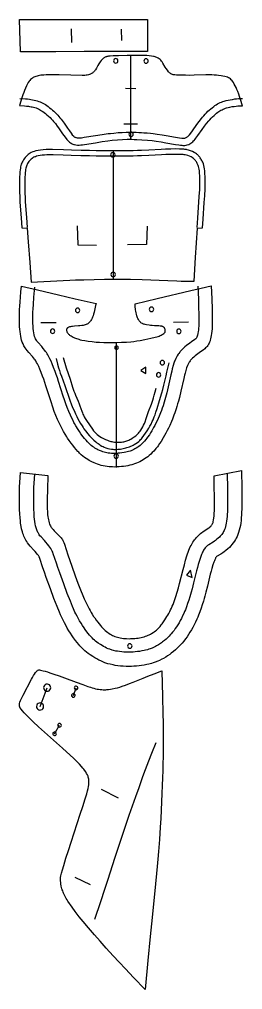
# Model space of a CAD drawing. Extents: x 1 to 321, y 1 to 951.
# Drawn here: x 1 to 126, y 407 to 951 of the extents above; entities that cross this region are included whole.
import ezdxf

# ---------------------------------------------------------------- set-up
doc = ezdxf.new("R2010")
doc.units = 0

msp = doc.modelspace()

# ---------------------------------------------------------------- linework, layer by layer
for points in [[(72.827736, 933.155762), (57.014919, 933.094666), (37.249142, 933.01825), (21.436483, 932.957092), (1.670625, 932.880615), (1, 951.063232), (16.961718, 951.075745), (36.913826, 951.091492), (52.875546, 951.104065), (72.827736, 951.11969), (72.827736, 933.155762)], [(30.066952, 945.874023), (30.195156, 938.178894)], [(58.11742, 945.697937), (58.246326, 939.280518)], [(1, 902.841125), (3.917812, 902.608093), (5.011094, 902.502686), (6.016797, 902.386169), (6.702188, 902.28949), (7.537265, 902.146057), (8.119531, 902.026062), (8.859062, 901.847107), (9.581484, 901.64386), (10.310781, 901.411316), (11.057656, 901.135071), (11.633594, 900.889221), (12.226641, 900.602478), (12.839766, 900.267822), (13.475625, 899.878906), (14.13203, 899.436707), (14.803672, 898.947021), (15.713437, 898.230713), (16.39953, 897.653442), (17.308985, 896.841553), (18.20414, 895.988831), (18.864843, 895.321289), (19.515469, 894.628113), (20.155624, 893.907959), (21.197187, 892.643738), (22.206562, 891.306946), (22.992811, 890.208557), (25.255312, 886.970154), (26.637968, 885.069519), (27.672577, 883.742188), (28.052422, 883.293579), (28.402657, 882.90918), (28.732889, 882.578735), (29.158438, 882.204224), (29.587891, 881.882935), (30.041094, 881.595032), (30.526171, 881.338745), (30.914219, 881.168701), (31.468203, 880.97406), (31.914141, 880.853271), (32.721172, 880.703735), (33.613125, 880.623108), (34.595467, 880.616943), (35.450233, 880.668945), (36.392654, 880.774353), (37.493591, 880.934998), (43.630234, 881.946289), (47.354061, 882.519531), (50.595154, 882.969055), (53.109375, 883.270264), (56.066952, 883.553406), (58.843906, 883.739197), (61.471794, 883.835693), (63.980858, 883.851135), (65.438828, 883.82605), (66.866173, 883.778625), (69.645386, 883.627075), (72.798355, 883.375977), (75.469452, 883.097961), (77.706017, 882.814758), (80.430389, 882.407715), (83.122498, 881.955505), (88.490158, 881), (90.478432, 880.673889), (91.417267, 880.543701), (92.033516, 880.47522), (92.584923, 880.432556), (93.085938, 880.416687), (93.70047, 880.438416), (94.430779, 880.536987), (95.173904, 880.718323), (95.933044, 880.985352), (96.537186, 881.262634), (97.126167, 881.598206), (97.691872, 881.995605), (98.25164, 882.478821), (98.686249, 882.917786), (98.99015, 883.255005), (99.477104, 883.837952), (100.01297, 884.526611), (101.027885, 885.913208), (103.511406, 889.435242), (104.804604, 891.218872), (106.007813, 892.784363), (107.171638, 894.186768), (107.754845, 894.844482), (108.54187, 895.685669), (109.335854, 896.483093), (110.131874, 897.232971), (110.727188, 897.761597), (111.514999, 898.418579), (112.296326, 899.01886), (112.880623, 899.431458), (113.465782, 899.811523), (114.053589, 900.158875), (114.646248, 900.473083), (115.246094, 900.754883), (115.857964, 901.007324), (116.487495, 901.234436), (117.139839, 901.440063), (118.05484, 901.687805), (119.032028, 901.913391), (120.316635, 902.166626), (121.346405, 902.339539), (122.569138, 902.509521), (123.447495, 902.602173), (124.226166, 902.657776), (125.095779, 902.688904), (126.161873, 902.693359), (125.039841, 906.253906), (124.491013, 907.88562), (124.061249, 909.09021), (123.457573, 910.662842), (122.983902, 911.803345), (122.499374, 912.891541), (122.011093, 913.910156), (121.52578, 914.841553), (121.050156, 915.668579), (120.590157, 916.375366), (120.139687, 916.965393), (119.837807, 917.301453), (119.372337, 917.731628), (118.879372, 918.087036), (118.344917, 918.383545), (117.75531, 918.637024), (116.876091, 918.926147), (116.157341, 919.111389), (115.136719, 919.322693), (114.064056, 919.500854), (112.677422, 919.68811), (111.512497, 919.809692), (110.25351, 919.900208), (108.858589, 919.953857), (107.285934, 919.965149), (105.52375, 919.935425), (99.078438, 919.754272), (96.579529, 919.731628), (94.231407, 919.745605), (91.401794, 919.804138), (89.077888, 919.899658), (88.236641, 919.965454), (87.710625, 920.027405), (87.254135, 920.102783), (86.849373, 920.194336), (86.482574, 920.308289), (86.25367, 920.400635), (85.925392, 920.570007), (85.711876, 920.706909), (85.498749, 920.865967), (85.172813, 921.15155), (84.830154, 921.5), (84.591324, 921.767822), (83.967262, 922.551514), (83.320465, 923.4823), (82.800308, 924.318665), (81.487808, 926.597656), (81.063904, 927.256409), (80.766876, 927.670593), (80.29406, 928.240051), (79.957886, 928.577637), (79.420776, 929.022217), (78.843979, 929.399292), (78.437111, 929.616882), (78.01226, 929.809998), (77.569374, 929.981079), (77.108276, 930.132141), (76.628906, 930.265625), (76.130157, 930.383423), (75.052971, 930.575745), (73.828667, 930.715576), (72.408516, 930.80896), (70.743439, 930.861755), (68.806953, 930.880432), (65.53672, 930.860352), (61.508358, 930.794373), (56.65789, 930.690613), (53.57539, 930.589966), (51.936794, 930.498108), (50.982811, 930.406555), (50.600391, 930.352478), (50.1175, 930.258911), (49.841717, 930.186829), (49.472733, 930.062256), (49.128281, 929.915344), (48.787266, 929.742737), (48.447186, 929.539429), (48.106953, 929.300781), (47.765545, 929.02179), (47.421875, 928.697693), (47.191093, 928.454224), (46.842266, 928.046387), (46.260548, 927.272095), (45.579529, 926.236145), (45.042812, 925.330933), (44.139843, 923.723328), (43.627892, 922.891602), (43.302265, 922.428589), (43.073906, 922.138123), (42.584999, 921.603882), (42.186016, 921.245239), (41.902733, 921.02655), (41.449375, 920.730042), (41.12656, 920.553711), (40.786247, 920.394958), (40.243359, 920.189453), (39.671406, 920.020996), (39.083435, 919.886719), (38.492344, 919.783875), (37.721405, 919.69043), (36.995625, 919.640991), (36.283203, 919.627625), (29.917734, 919.815308), (23.359297, 919.950989), (19.216015, 919.99292), (17.57914, 919.98468), (16.092499, 919.954041), (14.758124, 919.89624), (13.849375, 919.831787), (13.013124, 919.746704), (12.243515, 919.63855), (11.534922, 919.505188), (10.881719, 919.344971), (10.280156, 919.159668), (9.726406, 918.951721), (9.05625, 918.643433), (8.747969, 918.477722), (8.316093, 918.216797), (7.789375, 917.842529), (7.300313, 917.410217), (6.827265, 916.884033), (6.47, 916.406372), (5.972969, 915.63031), (5.577734, 914.931946), (5.025781, 913.851074), (4.453437, 912.609131), (3.869453, 911.217041), (3.429219, 910.081055), (2.989609, 908.874329), (2.404531, 907.176514), (1, 902.841125)], [(56.286873, 927.851074), (56.191719, 928.329346), (55.92078, 928.734924), (55.515232, 929.00592), (55.036873, 929.101074), (54.558514, 929.00592), (54.152969, 928.734924), (53.88203, 928.329346), (53.786873, 927.851074), (53.88203, 927.37262), (54.152969, 926.967163), (54.558514, 926.696228), (55.036873, 926.601074), (55.515232, 926.696228), (55.92078, 926.967163), (56.191719, 927.37262), (56.286873, 927.851074)], [(63.559685, 883.703796), (63.559685, 894.159485), (63.559685, 907.229065), (63.559685, 917.684814), (63.559685, 930.754333)], [(73.287186, 927.772583), (73.192032, 928.250916), (72.921089, 928.656433), (72.515549, 928.927429), (72.037186, 929.022583), (71.55883, 928.927429), (71.153282, 928.656433), (70.882339, 928.250916), (70.787186, 927.772583), (70.882339, 927.294189), (71.153282, 926.888672), (71.55883, 926.617737), (72.037186, 926.522583), (72.515549, 926.617737), (72.921089, 926.888672), (73.192032, 927.294189), (73.287186, 927.772583)], [(60.492809, 912.549805), (66.315781, 912.387146)], [(1.326094, 906.827637), (4.403515, 906.585815), (5.562734, 906.473633), (6.650312, 906.346008), (7.409765, 906.237488), (8.360547, 906.072388), (9.264218, 905.880066), (10.146484, 905.656494), (11.033125, 905.397217), (11.942187, 905.094421), (12.641093, 904.829529), (13.355469, 904.524353), (14.086171, 904.17218), (14.834063, 903.766052), (15.599609, 903.299744), (16.379608, 902.775391), (17.16836, 902.200134), (17.960155, 901.581604), (18.749453, 900.927185), (19.53039, 900.244141), (20.297655, 899.539673), (21.04875, 898.815735), (21.783203, 898.071594), (22.500467, 897.306091), (23.656328, 895.979919), (24.325312, 895.152405), (24.975624, 894.303955), (26.018593, 892.869873), (27.955467, 890.094971), (29.010859, 888.614014), (29.935078, 887.363403), (30.674999, 886.417297), (31.282734, 885.726624), (31.540468, 885.480225), (31.759218, 885.30249), (32.009216, 885.13092), (32.264374, 884.990112), (32.55328, 884.874023), (32.828045, 884.795288), (33.446716, 884.684875), (34.155937, 884.641052), (34.90086, 884.662537), (35.818279, 884.753784), (37.30336, 884.971069), (43.624763, 885.999573), (47.462029, 886.57959), (50.774063, 887.026245), (52.067966, 887.181091), (53.948357, 887.381287), (56.350311, 887.590698), (58.644375, 887.737427), (60.843983, 887.825195), (63.481091, 887.857971), (65.011871, 887.840454), (66.508904, 887.798584), (67.976326, 887.735229), (69.418045, 887.653015), (70.838127, 887.554993), (72.705154, 887.402893), (74.553123, 887.224915), (75.933823, 887.072876), (78.240463, 886.780762), (81.036797, 886.363403), (83.331871, 885.98114), (88.466095, 885.074829), (90.696793, 884.703125), (92.058434, 884.514954), (92.608276, 884.465454), (93.032417, 884.452454), (93.444611, 884.478821), (93.796249, 884.541931), (94.142967, 884.637146), (94.495392, 884.77417), (94.85836, 884.964966), (95.159996, 885.165039), (95.488281, 885.434143), (95.769684, 885.708496), (96.343277, 886.362061), (97.098434, 887.339111), (98.054451, 888.66217), (100.507729, 892.127625), (101.824684, 893.921997), (103.090469, 895.548645), (103.718277, 896.312012), (104.350388, 897.049072), (105.208588, 897.998596), (105.864998, 898.686523), (106.754684, 899.568726), (107.431404, 900.202148), (108.344063, 901.006226), (109.034843, 901.576904), (109.964294, 902.29126), (110.668671, 902.789185), (111.380157, 903.252502), (112.099525, 903.678894), (112.827499, 904.066223), (113.565392, 904.413635), (114.316406, 904.724304), (115.084213, 905.002502), (115.87265, 905.252808), (116.962181, 905.550659), (118.102577, 905.816711), (119.277344, 906.053894), (120.445465, 906.257935), (121.832657, 906.459534), (122.83297, 906.572632), (123.917343, 906.654419), (124.863907, 906.687622), (126.066948, 906.690979)], [(59.613594, 892.612183), (67.19297, 892.583435)], [(64.869766, 886.659363), (64.774605, 887.137695), (64.50367, 887.543274), (64.098122, 887.814209), (63.619762, 887.909363), (63.141403, 887.814209), (62.735859, 887.543274), (62.46492, 887.137695), (62.369762, 886.659363), (62.46492, 886.180969), (62.735859, 885.775452), (63.141403, 885.504517), (63.619762, 885.409363), (64.098122, 885.504517), (64.50367, 885.775452), (64.774605, 886.180969), (64.869766, 886.659363)], [(98.947342, 804.280273), (99.821014, 817.594666), (100.909843, 833.97168), (103.730621, 834.189209), (104.036949, 839.018127), (104.672188, 848.345459), (104.914452, 852.15625), (105.112495, 855.985596), (105.172729, 857.70282), (105.203514, 859.304016), (105.198906, 861.154846), (105.154213, 862.834106), (105.061798, 864.610596), (104.941322, 866.118652), (104.812103, 867.210938), (104.639297, 868.217102), (104.406479, 869.196716), (104.167183, 869.989563), (103.794296, 870.986755), (103.527969, 871.58313), (103.331558, 871.977966), (103.007416, 872.563904), (102.770859, 872.949036), (102.384064, 873.515442), (102.104218, 873.883545), (101.650078, 874.418274), (101.32383, 874.761047), (100.978127, 875.091492), (100.612495, 875.408081), (100.226479, 875.709656), (99.820229, 875.995056), (99.396561, 876.263916), (98.959061, 876.516052), (98.056328, 876.970032), (97.598122, 877.17157), (96.912186, 877.441467), (96.460777, 877.599731), (95.799606, 877.804504), (95.145157, 877.972351), (94.700157, 878.06543), (93.755234, 878.21167), (93.240311, 878.267151), (92.393593, 878.331299), (90.730309, 878.396301), (88.788589, 878.416687), (85.840782, 878.379517), (82.925156, 878.277344), (80.499527, 878.150269), (73.492577, 877.7323), (69.40023, 877.549683), (67.181091, 877.483643), (64.829842, 877.437317), (58.934528, 877.387329), (53.639061, 877.380432), (48.602264, 877.398193), (44.112576, 877.440369), (40.362888, 877.498169), (35.59914, 877.600769), (30.194609, 877.749146), (25.678593, 877.899719), (19.586639, 878.135193), (18.440468, 878.152344), (17.31625, 878.140137), (15.912969, 878.083557), (14.242969, 877.956726), (12.872499, 877.802979), (11.539063, 877.601379), (10.270859, 877.340698), (9.322734, 877.081543), (8.449219, 876.77124), (7.652344, 876.407898), (7.09875, 876.10199), (6.410547, 875.651855), (5.925937, 875.283875), (5.313281, 874.754822), (4.735781, 874.185425), (4.195703, 873.580322), (3.695781, 872.943726), (3.238672, 872.280579), (2.826562, 871.590576), (2.547422, 871.044189), (2.293828, 870.461609), (2.065859, 869.832886), (1.863516, 869.147705), (1.686797, 868.396057), (1.534922, 867.569031), (1.406016, 866.659912), (1.297891, 865.661682), (1.182656, 864.180908), (1.115156, 862.949097), (1.047344, 861.135437), (1.007656, 859.139221), (1, 857.537659), (1.014063, 855.858704), (1.0525, 854.113159), (1.145469, 851.701843), (1.318906, 848.623657), (1.950859, 839.738892), (2.309531, 834.19989), (5.316719, 834.018555), (5.957656, 826.307312), (6.777344, 814.673889), (7.637266, 803.66626), (25.455235, 804.615112), (29.21578, 804.793579), (32.514061, 804.928589), (37.092186, 805.083191), (42.976952, 805.23938), (48.769764, 805.352661), (53.158123, 805.405762), (58.08289, 805.40509), (60.633591, 805.372192), (63.375778, 805.313904), (69.791252, 805.112976), (84.283043, 804.55957), (89.243752, 804.394836), (91.635704, 804.334961), (94.286324, 804.291321), (98.947342, 804.280273)], [(53.587811, 877.409851), (53.587811, 861.406067), (53.587811, 853.404175), (53.587811, 841.401367), (53.587811, 825.397644), (53.587811, 817.395813), (53.587811, 805.393005)], [(100.738045, 834.401062), (101.072182, 839.651123), (101.887108, 851.806396), (102.093277, 855.648254), (102.18914, 858.556519), (102.203354, 860.054504), (102.181641, 861.767334), (102.125854, 863.29248), (102.029137, 864.858643), (101.910934, 866.137939), (101.786324, 867.041992), (101.625465, 867.860901), (101.416641, 868.650269), (101.265312, 869.119873), (101.093437, 869.584595), (100.759293, 870.343201), (100.52906, 870.785889), (100.275467, 871.217163), (99.996407, 871.635193), (99.794922, 871.905579), (99.467262, 872.297546), (99.230698, 872.54895), (98.710236, 873.025635), (98.121719, 873.46405), (97.80336, 873.667786), (97.302734, 873.953003), (96.428749, 874.371399), (95.540932, 874.713867), (94.666954, 874.976685), (93.931557, 875.133545), (93.319923, 875.223938), (92.86953, 875.272644), (91.832733, 875.345276), (90.573906, 875.389587), (88.732887, 875.409363), (85.888123, 875.375427), (83.036949, 875.2771), (80.640465, 875.152344), (73.62281, 874.734985), (69.496635, 874.550903), (67.258751, 874.484375), (64.888985, 874.437622), (58.954685, 874.387146), (53.633827, 874.38031), (48.577969, 874.398132), (44.072498, 874.440613), (40.309219, 874.498596), (35.527813, 874.601563), (30.106874, 874.750122), (25.5875, 874.900208), (19.861874, 875.123169), (18.733515, 875.146057), (17.658983, 875.14093), (16.333359, 875.094849), (15.038906, 875.007019), (13.788359, 874.880432), (12.596719, 874.716614), (11.486172, 874.512329), (10.672421, 874.316956), (9.938359, 874.090515), (9.604531, 873.965149), (9.142656, 873.761414), (8.588515, 873.460938), (8.09039, 873.127625), (7.632031, 872.761414), (7.198828, 872.362793), (6.7875, 871.934998), (6.308594, 871.366089), (5.87414, 870.767578), (5.562109, 870.271057), (5.282031, 869.740295), (5.092266, 869.30188), (4.919375, 868.815186), (4.762813, 868.267822), (4.622188, 867.647034), (4.496875, 866.942627), (4.386484, 866.147156), (4.290469, 865.253601), (4.18375, 863.896851), (4.119062, 862.746338), (4.029219, 860.087036), (4.008281, 858.594849), (4.006875, 857.010376), (4.027656, 855.345581), (4.073359, 853.612488), (4.175937, 851.218872), (4.316875, 848.78363), (4.943438, 839.952271), (5.302031, 834.413025)], [(53.394218, 876.395935), (52.915936, 876.300781), (52.510391, 876.029846), (52.239372, 875.624329), (52.144218, 875.145935), (52.239372, 874.667664), (52.510391, 874.262085), (52.915936, 873.991089), (53.394218, 873.895935), (53.872578, 873.991089), (54.278122, 874.262085), (54.549141, 874.667664), (54.644218, 875.145935), (54.549141, 875.624329), (54.278122, 876.029846), (53.872578, 876.300781), (53.394218, 876.395935)], [(33.349609, 835.229065), (33.744999, 824.580994), (44.220154, 824.451843)], [(72.590546, 835.181213), (72.203751, 824.776367), (61.681171, 824.639771)], [(53.572498, 809.244385), (53.094139, 809.149231), (52.688591, 808.878174), (52.417656, 808.472656), (52.322498, 807.994385), (52.417656, 807.51593), (52.688591, 807.110474), (53.094139, 806.839539), (53.572498, 806.744385), (54.050858, 806.839539), (54.456406, 807.110474), (54.727341, 807.51593), (54.822498, 807.994385), (54.727341, 808.472656), (54.456406, 808.878174), (54.050858, 809.149231), (53.572498, 809.244385)], [(108.574844, 801.666626), (108.888588, 794.324219), (109.087967, 788.501526), (109.168358, 784.267822), (109.173203, 782.341003), (109.150078, 780.563965), (109.098045, 778.940674), (109.018204, 777.462585), (108.911636, 776.119934), (108.779762, 774.903503), (108.623672, 773.803894), (108.444527, 772.811646), (108.243591, 771.917419), (108.02211, 771.111694), (107.90406, 770.739136), (107.653511, 770.048706), (107.3825, 769.424194), (107.089294, 768.85675), (106.933907, 768.591858), (106.60437, 768.094055), (106.248436, 767.631775), (105.864449, 767.196472), (105.450775, 766.779541), (105.005623, 766.372253), (104.018669, 765.557495), (102.650703, 764.529419), (99.558983, 762.295593), (98.788589, 761.695557), (98.063515, 761.066772), (97.383202, 760.379578), (96.954292, 759.874207), (96.747185, 759.604065), (96.347496, 759.023254), (96.154922, 758.710449), (95.784142, 758.034363), (95.605858, 757.669128), (95.262421, 756.884644), (94.775856, 755.57959), (94.316795, 754.13147), (93.877342, 752.552734), (93.59156, 751.433716), (93.167809, 749.664734), (91.548515, 742.457886), (90.707108, 738.953003), (90.149376, 736.825684), (89.751015, 735.406128), (89.329376, 733.986389), (88.883125, 732.565918), (88.164375, 730.432434), (87.65023, 729.007385), (86.822891, 726.86438), (86.231796, 725.431091), (85.282501, 723.273132), (84.608124, 721.833191), (83.90406, 720.401855), (83.173592, 718.988159), (82.420074, 717.601379), (81.646797, 716.250305), (80.457184, 714.310608), (79.649216, 713.088562), (78.833199, 711.934021), (78.423042, 711.384583), (77.599136, 710.341248), (77.185234, 709.846313), (76.353127, 708.907715), (75.515152, 708.034119), (74.67086, 707.221863), (73.819839, 706.466919), (72.961639, 705.765625), (72.096016, 705.114136), (71.22242, 704.508606), (70.339844, 703.945618), (69.444138, 703.423706), (68.530624, 702.941772), (67.594604, 702.498657), (66.631172, 702.093262), (65.63562, 701.724609), (64.603279, 701.391418), (64.071793, 701.237732), (62.975155, 700.95575), (61.830154, 700.706604), (60.63953, 700.490601), (59.413437, 700.309265), (58.162342, 700.164368), (56.896641, 700.057434), (55.626797, 699.990051), (54.363201, 699.96405), (53.116325, 699.981018), (51.896641, 700.042542), (51.300232, 700.090637), (50.138592, 700.221558), (49.016716, 700.397339), (47.931328, 700.615601), (46.879532, 700.874207), (45.858124, 701.170776), (44.863983, 701.503113), (43.893982, 701.868958), (42.945076, 702.266052), (41.554375, 702.915466), (40.192577, 703.635742), (39.294296, 704.167847), (38.399139, 704.750854), (37.503201, 705.392944), (36.602577, 706.102112), (35.693279, 706.886475), (34.771484, 707.754211), (34.304607, 708.221802), (33.833126, 708.713196), (32.876404, 709.768738), (31.906717, 710.913757), (30.931641, 712.138245), (29.958593, 713.432434), (28.994999, 714.786133), (28.048437, 716.189575), (27.583828, 716.906799), (26.676718, 718.366089), (25.805233, 719.850037), (25.385233, 720.598267), (24.579453, 722.102112), (24.193359, 722.856934), (23.452734, 724.371399), (22.415859, 726.650208), (21.459686, 728.931152), (20.574764, 731.206726), (19.751953, 733.469299), (18.735546, 736.451965), (17.793983, 739.370667), (15.85625, 745.546204), (15.239141, 747.438354), (14.628281, 749.22821), (14.027344, 750.908997), (13.24875, 752.969177), (12.505234, 754.80896), (11.806484, 756.413025), (11.148984, 757.787964), (10.664844, 758.697937), (10.172891, 759.529175), (9.833672, 760.050842), (9.480703, 760.554138), (8.916172, 761.289673), (8.302265, 762.018799), (6.301015, 764.232849), (5.420312, 765.253357), (4.797891, 766.043274), (4.22039, 766.864502), (3.861094, 767.438354), (3.522422, 768.039673), (3.053516, 769.005371), (2.631719, 770.064148), (2.2575, 771.234497), (2.034688, 772.085938), (1.740703, 773.472107), (1.571641, 774.463745), (1.358672, 776.043518), (1.243984, 777.152954), (1.113047, 778.892273), (1.031797, 780.710815), (1, 782.595703), (1.012969, 784.523315), (1.062734, 786.463989), (1.141328, 788.387695), (1.241016, 790.264587), (1.392656, 792.642273), (1.592031, 795.352173), (1.8375, 798.302734), (2.124922, 801.48645), (11.199609, 799.364502), (22.942108, 796.618713), (32.33617, 794.422119), (44.078751, 791.676331), (43.716248, 790.53241), (43.473125, 789.657959), (43.268826, 788.80481), (42.831718, 786.812378), (42.578983, 785.784729), (42.290859, 784.808655), (42.032578, 784.081909), (41.822578, 783.572083), (41.598515, 783.095032), (41.360466, 782.653259), (41.108593, 782.24884), (40.847107, 781.882141), (40.495079, 781.450684), (40.153984, 781.08313), (39.839764, 780.777588), (39.565392, 780.531311), (39.317032, 780.333862), (39.067108, 780.170898), (38.788048, 780.027893), (38.35664, 779.855713), (37.933357, 779.716125), (37.327499, 779.548157), (36.799297, 779.426575), (35.967735, 779.279297), (34.963047, 779.162476), (34.074375, 779.095581), (31.907656, 778.97113), (30.779999, 778.86084), (30.132421, 778.765869), (29.662109, 778.67688), (29.077578, 778.532959), (28.686171, 778.404907), (28.347891, 778.258484), (28.156717, 778.150452), (27.992655, 778.034424), (27.793436, 777.846802), (27.689375, 777.713318), (27.606249, 777.573975), (27.495937, 777.279602), (27.465233, 777.125793), (27.445234, 776.888184), (27.463358, 776.561157), (27.554688, 776.140625), (27.679688, 775.798828), (27.848358, 775.455688), (28.061953, 775.113647), (28.256483, 774.857544), (28.568905, 774.516602), (28.847891, 774.260986), (29.169374, 774.005371), (29.535545, 773.749756), (29.941717, 773.495667), (30.534922, 773.16217), (31.173515, 772.838684), (31.842733, 772.529053), (32.537422, 772.236145), (33.094608, 772.025696), (33.702732, 771.82074), (34.380001, 771.619507), (35.144295, 771.419983), (36.013672, 771.220276), (37.702732, 770.889771), (39.638279, 770.578186), (41.754375, 770.305054), (43.990391, 770.089111), (45.873516, 769.962708), (48.40789, 769.861328), (50.627499, 769.824219), (53.057419, 769.825378), (55.66367, 769.867065), (58.342186, 769.954834), (60.986015, 770.094116), (63.488201, 770.290771), (65.216484, 770.477417), (66.813828, 770.691223), (68.755547, 771.004578), (71.308357, 771.496155), (74.75914, 772.238953), (77.093674, 772.791077), (78.098671, 773.056641), (78.78289, 773.260925), (79.391716, 773.471985), (79.953827, 773.702881), (80.496719, 773.965942), (81.023361, 774.260193), (81.512032, 774.571716), (81.939995, 774.885681), (82.284294, 775.187744), (82.528908, 775.467407), (82.652809, 775.666626), (82.733749, 775.862244), (82.778908, 776.059204), (82.795547, 776.26239), (82.785545, 776.551025), (82.747032, 776.857422), (82.682495, 777.167969), (82.594292, 777.468201), (82.484528, 777.743713), (82.388985, 777.926941), (82.281013, 778.090637), (82.159142, 778.237244), (82.021561, 778.369263), (81.866951, 778.489197), (81.631248, 778.63446), (81.427109, 778.734375), (81.100311, 778.853882), (80.80101, 778.931885), (80.443901, 778.998657), (80.018669, 779.05304), (79.137733, 779.116211), (76.808983, 779.222717), (75.428513, 779.321594), (74.557266, 779.409363), (73.681404, 779.519104), (72.279922, 779.750366), (71.515076, 779.917786), (71.052345, 780.041138), (70.635933, 780.173889), (70.267029, 780.315369), (69.94117, 780.464905), (69.522339, 780.701965), (69.173126, 780.951599), (68.877029, 781.210815), (68.536949, 781.566162), (68.229294, 781.931946), (67.942421, 782.332581), (67.73703, 782.674377), (67.471405, 783.209778), (67.274841, 783.687805), (67.078903, 784.240845), (66.887032, 784.857117), (66.645622, 785.748291), (66.481407, 786.447083), (66.293983, 787.387573), (66.182579, 788.078979), (66.095543, 788.752258), (66.009605, 789.627808), (65.889214, 791.543884), (78.246017, 794.48645), (97.230232, 799.086304), (102.924057, 800.407776), (108.574844, 801.666626)], [(101.076248, 801.483276), (101.368591, 794.203979), (101.523514, 789.629578), (101.618439, 785.473206), (101.635933, 783.603943), (101.629372, 781.901794), (101.597031, 780.382141), (101.541328, 779.038269), (101.465858, 777.857727), (101.374451, 776.828125), (101.270546, 775.937073), (101.099609, 774.833679), (100.921249, 773.972534), (100.747574, 773.312317), (100.578354, 772.81134), (100.393433, 772.427856), (100.171326, 772.12085), (99.890541, 771.848572), (99.387344, 771.468201), (97.578903, 770.201477), (96.521561, 769.439575), (94.737892, 768.0896), (93.787575, 767.324341), (93.144844, 766.772888), (92.501793, 766.181335), (91.864845, 765.543823), (91.240074, 764.854126), (90.934219, 764.487976), (90.339294, 763.709045), (90.051872, 763.294922), (89.500854, 762.413208), (89.238907, 761.944275), (88.74398, 760.948669), (88.285469, 759.88208), (88.068672, 759.324768), (87.657501, 758.166687), (87.273277, 756.957703), (86.739059, 755.066162), (86.405548, 753.764771), (85.92984, 751.772156), (84.418282, 745.007813), (83.624451, 741.618347), (82.931328, 738.927246), (82.558044, 737.592896), (82.164764, 736.26593), (81.534767, 734.288208), (81.086563, 732.977112), (80.614449, 731.671143), (80.117264, 730.369568), (79.322342, 728.424194), (78.757889, 727.130859), (78.165543, 725.841064), (77.548439, 724.561951), (76.910782, 723.302063), (76.256638, 722.070007), (75.253746, 720.292786), (74.576714, 719.167847), (73.897736, 718.100708), (72.884605, 716.627319), (72.550308, 716.174133), (71.887421, 715.324646), (71.231483, 714.546631), (70.581169, 713.8349), (69.935547, 713.184143), (69.293594, 712.589172), (68.654137, 712.044739), (68.016251, 711.545593), (67.378746, 711.086548), (66.420311, 710.462219), (65.774376, 710.085205), (65.116798, 709.738098), (64.442421, 709.419739), (63.745937, 709.129028), (63.022106, 708.864807), (62.265781, 708.625977), (61.471638, 708.411316), (60.634609, 708.219666), (59.751797, 708.050354), (58.358749, 707.840698), (57.39867, 707.732483), (56.424919, 707.651306), (55.447498, 707.598511), (54.47617, 707.575684), (53.520935, 707.584106), (52.59164, 707.625366), (51.697891, 707.700867), (50.842968, 707.810242), (50.023514, 707.951782), (49.236248, 708.123596), (48.477577, 708.32373), (47.744061, 708.550476), (47.032265, 708.801758), (45.997578, 709.220825), (44.992264, 709.684998), (44.331951, 710.021606), (43.34539, 710.587219), (42.683594, 711.017151), (42.013359, 711.499268), (41.329998, 712.042236), (40.629219, 712.654602), (39.906326, 713.344727), (39.156876, 714.121399), (38.378357, 714.990234), (37.576328, 715.945557), (36.758358, 716.978821), (35.517891, 718.65625), (34.693123, 719.847168), (33.87875, 721.086304), (32.693516, 723.016541), (31.938437, 724.338806), (31.574141, 725.007385), (30.87203, 726.357666), (30.203671, 727.723572), (29.566717, 729.103516), (28.665546, 731.195862), (27.822811, 733.309753), (27.031172, 735.439453), (26.283203, 737.578979), (25.57164, 739.719604), (22.945704, 748.028503), (22.308594, 749.975281), (21.668749, 751.845215), (21.028437, 753.630371), (20.178905, 755.865356), (19.340078, 757.917725), (18.722031, 759.326233), (18.115078, 760.617493), (17.514374, 761.800354), (16.913515, 762.887146), (16.509766, 763.564453), (16.10125, 764.208191), (15.686093, 764.82196), (15.262422, 765.409424), (14.385937, 766.518372), (13.494922, 767.545532), (11.472187, 769.771606), (10.991796, 770.349609), (10.71164, 770.721924), (10.343906, 771.284302), (10.029765, 771.879028), (9.75875, 772.537903), (9.520312, 773.292297), (9.303985, 774.173645), (9.105156, 775.198669), (8.927813, 776.361145), (8.776953, 777.653503), (8.657422, 779.067627), (8.574062, 780.595764), (8.541094, 781.673889), (8.527109, 783.370117), (8.550859, 785.133667), (8.605547, 786.930969), (8.684609, 788.728638), (8.816172, 791.068176), (9.117499, 795.319763), (9.603125, 800.909607)], [(75.093201, 789.720032), (74.614845, 789.624878), (74.209297, 789.353943), (73.938354, 788.948425), (73.843201, 788.470032), (73.938354, 787.991699), (74.209297, 787.586182), (74.614845, 787.315247), (75.093201, 787.220032), (75.571564, 787.315247), (75.977104, 787.586182), (76.248047, 787.991699), (76.343201, 788.470032), (76.248047, 788.948425), (75.977104, 789.353943), (75.571564, 789.624878), (75.093201, 789.720032)], [(33.621014, 789.129456), (33.142654, 789.034302), (32.73711, 788.763367), (32.466171, 788.357788), (32.371014, 787.879456), (32.466171, 787.401062), (32.73711, 786.995544), (33.142654, 786.724609), (33.621014, 786.629456), (34.099373, 786.724609), (34.504921, 786.995544), (34.77586, 787.401062), (34.871014, 787.879456), (34.77586, 788.357788), (34.504921, 788.763367), (34.099373, 789.034302), (33.621014, 789.129456)], [(12.957421, 781.099976), (21.578594, 780.978943)], [(87.416954, 781.311462), (95.85273, 781.492859)], [(19.610077, 777.415283), (19.131718, 777.320129), (18.726171, 777.049194), (18.455235, 776.643677), (18.360077, 776.165283), (18.455235, 775.686951), (18.726171, 775.281494), (19.131718, 775.010437), (19.610077, 774.915283), (20.088436, 775.010437), (20.493984, 775.281494), (20.764921, 775.686951), (20.860077, 776.165283), (20.764921, 776.643677), (20.493984, 777.049194), (20.088436, 777.320129), (19.610077, 777.415283)], [(90.447891, 777.36615), (89.969528, 777.270996), (89.56398, 777.000061), (89.293045, 776.594604), (89.197891, 776.11615), (89.293045, 775.637878), (89.56398, 775.2323), (89.969528, 774.961304), (90.447891, 774.86615), (90.926247, 774.961304), (91.331795, 775.2323), (91.60273, 775.637878), (91.697891, 776.11615), (91.60273, 776.594604), (91.331795, 777.000061), (90.926247, 777.270996), (90.447891, 777.36615)], [(55.450466, 767.927307), (55.06781, 767.851257), (54.743359, 767.63446), (54.526638, 767.309998), (54.450466, 766.927307), (54.526638, 766.544678), (54.743359, 766.220215), (55.06781, 766.003418), (55.450466, 765.927307), (55.833202, 766.003418), (56.157578, 766.220215), (56.374374, 766.544678), (56.450466, 766.927307), (56.374374, 767.309998), (56.157578, 767.63446), (55.833202, 767.851257), (55.450466, 767.927307)], [(55.284218, 769.73584), (55.284218, 754.156128), (55.284218, 734.681519), (55.284218, 719.101868), (55.284218, 699.627258)], [(21.598125, 760.785461), (22.417421, 757.723633), (23.001719, 755.626953), (23.468124, 754.049377), (23.933437, 752.591553), (24.518436, 750.912476), (26.408749, 745.785706), (29.308516, 737.520203), (30.277578, 734.913818), (31.013437, 733.071777), (31.639921, 731.599426), (32.464531, 729.77594), (33.151249, 728.345032), (33.856327, 726.951843), (34.577419, 725.604675), (35.323048, 724.298645), (36.104374, 723.025391), (36.720467, 722.087097), (37.148201, 721.467407), (38.049454, 720.238953), (38.764454, 719.329407), (39.258282, 718.730835), (40.283749, 717.556763), (41.08289, 716.700989), (41.628513, 716.144287), (42.747578, 715.069519), (43.90242, 714.058655), (44.493202, 713.582336), (45.092655, 713.128174), (45.700859, 712.698181), (46.31781, 712.294434), (47.259296, 711.742554), (47.897655, 711.413086), (48.544529, 711.115051), (49.530544, 710.72699), (50.535233, 710.409851), (51.558437, 710.163635), (52.599922, 709.988586), (53.304295, 709.911377), (54.016403, 709.865784), (54.73539, 709.850525), (55.460155, 709.864624), (56.18961, 709.906799), (56.922577, 709.97583), (57.657967, 710.070679), (58.394764, 710.18988), (59.131794, 710.332458), (59.868046, 710.497192), (60.601952, 710.682922), (61.330936, 710.889771), (62.051796, 711.117737), (62.761639, 711.367004), (63.457344, 711.637695), (64.13578, 711.929932), (64.793983, 712.243835), (65.428986, 712.579529), (66.331093, 713.124207), (67.172112, 713.719727), (67.962502, 714.36969), (68.46711, 714.834778), (68.957886, 715.326599), (69.438278, 715.846252), (69.911797, 716.394592), (70.851952, 717.581726), (71.790855, 718.884216), (72.712654, 720.275085), (73.597809, 721.724365), (74.226013, 722.831848), (74.814606, 723.943115), (75.533127, 725.421997), (76.027573, 726.534729), (76.63633, 728.032715), (77.060699, 729.173523), (77.592339, 730.726929), (78.214294, 732.711548), (79.578125, 737.294434), (80.96125, 741.622864), (81.474686, 743.405701), (82.078438, 745.818787), (83.267891, 751.051208), (83.765465, 753.164307), (85.068199, 758.401001)], [(25.453983, 761.405823), (27.302109, 755.565735), (29.414141, 749.247864), (30.84664, 744.695984), (31.582188, 742.507019), (31.994686, 741.390991), (32.43961, 740.262268), (33.859138, 736.841919), (34.471249, 735.328369), (34.899998, 734.205139), (35.960232, 731.309692), (36.36211, 730.280579), (36.641251, 729.617188), (36.93375, 728.974121), (37.404453, 728.051453), (37.911404, 727.173828), (38.628513, 726.054443), (40.309452, 723.617249), (41.978905, 721.150146), (42.566719, 720.355042), (42.977345, 719.843262), (43.407032, 719.350281), (43.859219, 718.879822), (44.583515, 718.221619), (45.355312, 717.618652), (46.163593, 717.067261), (46.997265, 716.563721), (48.129532, 715.960632), (49.262032, 715.427856), (50.384842, 714.963501), (51.223747, 714.662903), (52.342731, 714.329407), (52.90414, 714.192932), (53.467812, 714.077393), (54.318905, 713.944641), (54.889919, 713.883362), (55.463123, 713.84375), (56.038044, 713.825684), (56.613907, 713.829102), (57.190311, 713.854065), (57.76656, 713.900208), (58.342186, 713.96759), (58.916485, 714.056091), (59.489059, 714.165771), (60.059841, 714.297546), (60.629063, 714.452454), (61.19664, 714.631714), (61.76289, 714.83606), (62.327732, 715.066833), (62.891327, 715.325073), (63.453747, 715.611694), (64.295464, 716.097351), (64.853828, 716.458801), (65.406639, 716.849487), (66.218826, 717.488647), (67.001328, 718.188904), (67.743828, 718.947327), (68.211479, 719.483826), (68.653748, 720.044067), (69.068359, 720.626709), (69.640778, 721.536011), (70.159294, 722.477417), (70.629997, 723.439209), (71.058983, 724.409729), (71.452423, 725.377502), (72.158669, 727.27356), (73.479607, 731.087708), (74.992729, 735.264343), (75.740074, 737.430542), (76.191719, 738.867615), (76.604141, 740.29364), (77.080307, 742.065063), (77.621094, 744.182007)], [(81.134995, 759.791321), (80.656639, 759.696167), (80.251167, 759.425232), (79.980156, 759.019653), (79.884995, 758.541321), (79.980156, 758.062927), (80.251167, 757.65741), (80.656639, 757.386475), (81.134995, 757.291321), (81.613358, 757.386475), (82.018906, 757.65741), (82.289917, 758.062927), (82.384995, 758.541321), (82.289917, 759.019653), (82.018906, 759.425232), (81.613358, 759.696167), (81.134995, 759.791321)], [(69.078438, 754.179443), (71.949142, 752.517944), (71.926407, 754.225525), (71.903595, 755.933167), (69.078438, 754.179443)], [(79.053047, 752.914673), (78.574684, 752.819519), (78.169136, 752.548584), (77.898201, 752.143005), (77.803047, 751.664673), (77.898201, 751.18634), (78.169136, 750.780762), (78.574684, 750.509827), (79.053047, 750.414673), (79.531403, 750.509827), (79.936951, 750.780762), (80.207886, 751.18634), (80.303047, 751.664673), (80.207886, 752.143005), (79.936951, 752.548584), (79.531403, 752.819519), (79.053047, 752.914673)], [(55.287811, 707.352905), (54.809452, 707.25769), (54.403904, 706.986755), (54.132969, 706.581238), (54.037811, 706.102905), (54.132969, 705.624512), (54.403904, 705.218994), (54.809452, 704.948059), (55.287811, 704.852905), (55.766171, 704.948059), (56.171719, 705.218994), (56.442654, 705.624512), (56.537811, 706.102905), (56.442654, 706.581238), (56.171719, 706.986755), (55.766171, 707.25769), (55.287811, 707.352905)], [(16.997656, 695.214661), (16.762342, 687.302856), (16.629921, 681.989502), (16.594843, 679.177612), (16.620937, 676.545044), (16.677422, 675.078491), (16.735937, 674.156555), (16.81164, 673.281555), (16.956093, 672.056396), (17.071875, 671.29718), (17.272264, 670.243286), (17.422733, 669.59668), (17.671562, 668.709534), (17.945704, 667.920044), (18.142735, 667.444031), (18.353359, 667.001404), (18.699062, 666.385193), (18.952656, 665.997009), (19.226954, 665.619202), (19.846094, 664.868896), (20.571718, 664.083862), (21.382656, 663.257385), (23.404375, 661.252808), (24.334843, 660.268982), (24.803905, 659.695068), (25.098124, 659.271301), (25.357656, 658.829041), (25.59586, 658.346008), (25.903593, 657.600281), (26.231092, 656.683472), (28.220547, 650.684692), (30.412733, 644.331726), (32.344845, 638.865295), (33.805859, 634.856262), (35.290546, 630.969055), (36.557186, 627.846069), (37.333904, 626.034546), (37.859764, 624.857117), (38.933044, 622.584534), (39.481483, 621.493591), (40.038513, 620.435852), (40.604687, 619.413269), (41.179688, 618.427856), (41.760624, 617.480591), (42.634922, 616.133362), (43.214531, 615.2854), (44.069607, 614.091064), (44.896641, 612.992432), (45.683044, 611.992188), (46.421326, 611.090637), (47.122265, 610.276611), (47.801872, 609.536133), (48.47578, 608.855347), (49.159843, 608.220459), (49.869766, 607.61731), (50.619999, 607.035767), (51.146641, 606.661682), (51.98156, 606.126526), (52.571171, 605.790222), (53.189529, 605.4729), (53.838669, 605.176575), (54.520622, 604.903564), (55.237576, 604.656128), (55.990391, 604.435974), (56.776718, 604.243408), (57.592968, 604.078125), (58.435623, 603.940063), (59.30125, 603.829041), (60.186249, 603.745056), (61.087185, 603.687744), (62.460701, 603.651489), (63.386013, 603.660278), (64.314529, 603.69519), (65.703201, 603.795593), (66.619766, 603.893921), (67.52375, 604.016785), (68.410545, 604.163879), (69.275703, 604.334839), (70.114685, 604.529114), (70.923042, 604.746399), (71.697266, 604.986206), (72.437889, 605.247925), (73.146721, 605.531006), (73.825386, 605.834778), (74.475464, 606.158447), (75.098595, 606.501526), (75.986641, 607.051025), (76.549767, 607.439575), (77.355858, 608.055237), (77.871796, 608.490479), (78.375, 608.949463), (78.869217, 609.435974), (79.358124, 609.95343), (79.845703, 610.505554), (80.582184, 611.406128), (81.082344, 612.06012), (81.854218, 613.12915), (82.647736, 614.300598), (83.182419, 615.133362), (83.717186, 616.003906), (84.247971, 616.909058), (84.771248, 617.845581), (85.282967, 618.810547), (85.779297, 619.800781), (86.256561, 620.813049), (86.713516, 621.846008), (87.151558, 622.900146), (87.571877, 623.97583), (87.97625, 625.073425), (88.7425, 627.336243), (89.461716, 629.691833), (90.145622, 632.141968), (90.80703, 634.671936), (92.791641, 642.51355), (93.492416, 645.124146), (94.215385, 647.656616), (94.955391, 650.053406), (95.330307, 651.182617), (95.707733, 652.256226), (96.086952, 653.267151), (96.469063, 654.213989), (96.856247, 655.101074), (97.250938, 655.933044), (97.862267, 657.087341), (98.286324, 657.801086), (98.72625, 658.475525), (99.184532, 659.115295), (99.663437, 659.724731), (100.164375, 660.3078), (100.683746, 660.864929), (101.21711, 661.395752), (102.033119, 662.142639), (102.581017, 662.607117), (103.397499, 663.253113), (103.931404, 663.649597), (104.705307, 664.192566), (107.164528, 665.819275), (107.719452, 666.233887), (108.059059, 666.519287), (108.521324, 666.974182), (108.79789, 667.309448), (108.926949, 667.491211), (109.166718, 667.89093), (109.277573, 668.111877), (109.481407, 668.603821), (109.574608, 668.877869), (109.743591, 669.489746), (109.889839, 670.197144), (110.067657, 671.464233), (110.159294, 672.459351), (110.231323, 673.564209), (110.324608, 676.036621), (110.366013, 679.448608), (110.346481, 683.672424), (110.279449, 688.415283), (110.143906, 694.945862), (125.585152, 697.963684), (125.719841, 687.962402), (125.758751, 682.583984), (125.733902, 678.139832), (125.700233, 676.464294), (125.634918, 674.49469), (125.567345, 673.118958), (125.454529, 671.4646), (125.309372, 669.926758), (125.127266, 668.484497), (124.904762, 667.118591), (124.640541, 665.809509), (124.323593, 664.504211), (123.9375, 663.191711), (123.564217, 662.128967), (123.129372, 661.070129), (122.632813, 660.039063), (122.201561, 659.255371), (121.59156, 658.278564), (120.918045, 657.335632), (120.217186, 656.464233), (119.499062, 655.660156), (118.754684, 654.900635), (117.797813, 654.011536), (116.805077, 653.173279), (115.812653, 652.406128), (115.01812, 651.835632), (114.006012, 651.158264), (111.587029, 649.667175), (111.29734, 649.461609), (111.31015, 649.44281), (111.312027, 649.445435), (111.19281, 649.25177), (111.061249, 649.013245), (110.90789, 648.707703), (110.740311, 648.343201), (110.556557, 647.908875), (110.358437, 647.404541), (110.057419, 646.579895), (109.538361, 645.03717), (108.954453, 643.116638), (108.532265, 641.592773), (108.06601, 639.777039), (106.486794, 633.147949), (105.621407, 629.691711), (105.045074, 627.556641), (104.637421, 626.131165), (104.215698, 624.722107), (103.569298, 622.678345), (102.894371, 620.680908), (102.197029, 618.751404), (101.485703, 616.915771), (100.990623, 615.714905), (100.487968, 614.55603), (99.742729, 612.942017), (98.978279, 611.402649), (98.20414, 609.948242), (97.423042, 608.572632), (96.636093, 607.265381), (95.832886, 606.00116), (94.996872, 604.759644), (94.118752, 603.536987), (93.192657, 602.334412), (92.230309, 601.173889), (91.529839, 600.381531), (90.803749, 599.60199), (89.719528, 598.511108), (88.575157, 597.444336), (87.392578, 596.422852), (86.194839, 595.466003), (85.320465, 594.813171), (84.090935, 593.958923), (83.171326, 593.367493), (81.886642, 592.608765), (80.914215, 592.085388), (79.566246, 591.430298), (78.543823, 590.985352), (77.133202, 590.440918), (76.099762, 590.090698), (75.059296, 589.775391), (73.591011, 589.390076), (72.528122, 589.149536), (71.04406, 588.861023), (69.549683, 588.621765), (68.07711, 588.431396), (66.630783, 588.285278), (65.206406, 588.179626), (63.790936, 588.113831), (62.379219, 588.088562), (60.949608, 588.104675), (59.10453, 588.187805), (57.652889, 588.301086), (56.164063, 588.462891), (54.63242, 588.688049), (53.489059, 588.899353), (51.8825, 589.266235), (50.663982, 589.603271), (48.986092, 590.157043), (47.770702, 590.628418), (46.606796, 591.134521), (45.466248, 591.681885), (44.349216, 592.26709), (43.256248, 592.88739), (42.160625, 593.557861), (40.664375, 594.559509), (39.640312, 595.30896), (38.67625, 596.067566), (37.756798, 596.847046), (36.889999, 597.637024), (36.054531, 598.452942), (34.970703, 599.599182), (34.243904, 600.426575), (33.30867, 601.561707), (32.435547, 602.692749), (31.396172, 604.118164), (30.632813, 605.21875), (29.685234, 606.651855), (28.769062, 608.108398), (27.872499, 609.597412), (26.958672, 611.183289), (26.216719, 612.550781), (25.447422, 614.062805), (24.889452, 615.223206), (24.044453, 617.080627), (23.421719, 618.522034), (22.126015, 621.688965), (20.393202, 626.158325), (18.342577, 631.655396), (16.071875, 637.924133), (15.006719, 640.940063), (14.164687, 643.384277), (12.453437, 648.577148), (12.228906, 649.192932), (12.1375, 649.409851), (12.001562, 649.677551), (11.882343, 649.873047), (11.613828, 650.259155), (11.168984, 650.841675), (10.591171, 651.553406), (9.750078, 652.539307), (9.070078, 653.304504), (7.082422, 655.485229), (6.211719, 656.54718), (5.544609, 657.463684), (5.080937, 658.172974), (4.659141, 658.881775), (4.264297, 659.613098), (3.897031, 660.364746), (3.557344, 661.135559), (3.245, 661.9245), (2.959375, 662.730713), (2.680547, 663.615295), (2.261797, 665.216858), (1.979453, 666.590515), (1.698437, 668.37738), (1.524375, 669.853027), (1.383594, 671.402771), (1.236719, 673.612244), (1.124062, 676.067505), (1.06125, 678.057007), (1.010937, 680.778442), (1, 682.86969), (1.014375, 684.940002), (1.056094, 686.953247), (1.123125, 688.895447), (1.242344, 691.369568), (1.594687, 696.861145), (16.997656, 695.214661)], [(117.605469, 696.404114), (117.720306, 687.8797), (117.758591, 682.577332), (117.734375, 678.242554), (117.702965, 676.677307), (117.641403, 674.82373), (117.58062, 673.58728), (117.480156, 672.112732), (117.356636, 670.804199), (117.208199, 669.628784), (117.033119, 668.553589), (116.829529, 667.545593), (116.594688, 666.577942), (116.320938, 665.647583), (116.085075, 664.976074), (115.819138, 664.32843), (115.519295, 663.705933), (115.298904, 663.305542), (114.937416, 662.72644), (114.541092, 662.171631), (114.112885, 661.639221), (113.655548, 661.127258), (113.171951, 660.633728), (112.491402, 660.001404), (111.77578, 659.397034), (111.031792, 658.822083), (110.459061, 658.410767), (109.681091, 657.890137), (107.17453, 656.345093), (106.480385, 655.85437), (106.005547, 655.461914), (105.713203, 655.185669), (105.438904, 654.897705), (105.180855, 654.5979), (104.820854, 654.126221), (104.596642, 653.797302), (104.279762, 653.282349), (103.981407, 652.741577), (103.696404, 652.173889), (103.420151, 651.572815), (103.148438, 650.930481), (102.876953, 650.239197), (102.507576, 649.227661), (101.91851, 647.476807), (101.2714, 645.34845), (100.802498, 643.655823), (100.299919, 641.699097), (98.715157, 635.046448), (97.878746, 631.70575), (97.337105, 629.699097), (96.959213, 628.377869), (96.569374, 627.075195), (95.965309, 625.165466), (95.34211, 623.321167), (94.704453, 621.556641), (94.05703, 619.885986), (93.622261, 618.831421), (93.185776, 617.825012), (92.527184, 616.398743), (91.863358, 615.062073), (91.193436, 613.803406), (90.516563, 612.611328), (89.831871, 611.473877), (89.137657, 610.381165), (88.428673, 609.32843), (87.698906, 608.312378), (86.942261, 607.329895), (86.152733, 606.377625), (85.604919, 605.757935), (85.0382, 605.149414), (84.152885, 604.258789), (83.231094, 603.399414), (82.279297, 602.577332), (81.303902, 601.798096), (80.643745, 601.305237), (79.643433, 600.610168), (78.972031, 600.178406), (77.955467, 599.577942), (77.268745, 599.208435), (76.22023, 598.698792), (75.506325, 598.388184), (74.408043, 597.964355), (73.654999, 597.709045), (72.883049, 597.475159), (71.692261, 597.162659), (70.881325, 596.979187), (69.647964, 596.73938), (68.404373, 596.540283), (67.162109, 596.3797), (65.932732, 596.255432), (64.724533, 596.165833), (63.533672, 596.110474), (62.35281, 596.089417), (61.174686, 596.102661), (59.59586, 596.173828), (58.396328, 596.267334), (57.178436, 596.399658), (55.941875, 596.581543), (55.107342, 596.735779), (53.840233, 597.025146), (52.98531, 597.261536), (51.688046, 597.689758), (50.813282, 598.029053), (49.933514, 598.41156), (49.054218, 598.833557), (48.181091, 599.290955), (47.319607, 599.779907), (46.475468, 600.296448), (45.253906, 601.114258), (44.477497, 601.682434), (43.738045, 602.264282), (43.039764, 602.856262), (42.380703, 603.456909), (41.757889, 604.065125), (40.884296, 604.989136), (40.337811, 605.611206), (39.563747, 606.550781), (38.834999, 607.49469), (37.915936, 608.755066), (37.25703, 609.705139), (36.408516, 610.988281), (35.58242, 612.30188), (34.765701, 613.658203), (33.941326, 615.088745), (33.298828, 616.272827), (32.618282, 617.610535), (32.136013, 618.613403), (31.358124, 620.323608), (30.796562, 621.623352), (29.558203, 624.649902), (27.870703, 629.00238), (25.851328, 634.415771), (23.60453, 640.61853), (22.56039, 643.575073), (21.745937, 645.939209), (20.012264, 651.200012), (19.677891, 652.117065), (19.399374, 652.778503), (18.993046, 653.578186), (18.5875, 654.243286), (18.080235, 654.972717), (17.454844, 655.791687), (16.740391, 656.671631), (15.783671, 657.793091), (15.016484, 658.656311), (13.136093, 660.719421), (12.544218, 661.441284), (12.130859, 662.009216), (11.869452, 662.409058), (11.619374, 662.829346), (11.380781, 663.271179), (11.154062, 663.735168), (10.939375, 664.222351), (10.737031, 664.733521), (10.547187, 665.269531), (10.370078, 665.831177), (10.055312, 667.035217), (9.853281, 668.018127), (9.625235, 669.467896), (9.481796, 670.683655), (9.359453, 672.030151), (9.224531, 674.060974), (9.118203, 676.377075), (9.058906, 678.256958), (9.010625, 680.873291), (9.000156, 682.862976), (9.013828, 684.829285), (9.053281, 686.732483), (9.116485, 688.565063), (9.23, 690.920898), (9.556406, 696.010071)], [(97.829605, 638.060425), (96.883751, 642.102539), (94.716873, 639.211365), (97.832184, 637.98645)], [(62.868904, 600.791077), (62.394138, 600.67926), (61.99828, 600.394287), (61.741638, 599.979492), (61.66328, 599.498169), (61.775078, 599.023499), (62.059998, 598.627625), (62.474766, 598.370911), (62.956093, 598.292664), (63.430859, 598.404358), (63.826717, 598.689392), (64.083359, 599.104065), (64.16172, 599.585449), (64.049919, 600.06012), (63.764999, 600.455994), (63.350231, 600.712646), (62.868904, 600.791077)], [(80.953201, 585.64624), (81.298355, 571.157166), (81.482651, 561.399231), (81.550781, 556.468262), (81.59742, 551.482666), (81.614449, 546.383362), (81.604767, 542.886475), (81.552185, 537.443726), (81.487732, 533.653992), (81.396713, 529.710999), (81.276405, 525.59436), (81.124138, 521.285095), (80.940155, 516.795776), (80.726875, 512.171448), (80.487183, 507.458191), (80.223747, 502.702179), (79.939293, 497.949524), (79.479454, 490.928192), (78.987732, 484.174194), (78.646873, 479.895386), (78.297417, 475.805695), (77.939682, 471.866394), (77.388199, 466.150391), (75.430153, 447.120239), (74.390076, 436.626465), (73.104607, 423.138275), (71.577736, 406.752167), (64.995232, 413.612183), (60.429295, 418.406555), (56.92664, 422.125153), (53.605938, 425.701935), (49.746719, 429.937103), (46.220154, 433.885071), (43.034218, 437.519287), (39.662891, 441.442657), (36.731014, 444.949524), (34.567501, 447.62326), (33.371326, 449.144196), (32.244373, 450.61264), (30.525, 452.944458), (29.592733, 454.273895), (29.014061, 455.131073), (28.212187, 456.373199), (27.722656, 457.171936), (27.269218, 457.947479), (26.655155, 459.068268), (26.288515, 459.787659), (25.801016, 460.82608), (25.516327, 461.491699), (25.262968, 462.13678), (25.040155, 462.761566), (24.847031, 463.366394), (24.681719, 463.951172), (24.480156, 464.788727), (24.244062, 466.072418), (24.14703, 466.770599), (24.029453, 467.805695), (23.996796, 468.189819), (23.983828, 468.595154), (24.001093, 469.054199), (24.058985, 469.599121), (24.244843, 470.648651), (24.580936, 472.073517), (25.102421, 473.982971), (25.830545, 476.445221), (27.061327, 480.415924), (28.484219, 484.875854), (29.984842, 489.501404), (35.136169, 505.141083), (36.571407, 509.540924), (37.906326, 513.772156), (38.766483, 516.671265), (39.197498, 518.250305), (39.519138, 519.568298), (39.743904, 520.67981), (39.887032, 521.648743), (39.932655, 522.099426), (39.973671, 522.755798), (39.986797, 523.411316), (39.977264, 523.854919), (39.948593, 524.305786), (39.896484, 524.765564), (39.765625, 525.475464), (39.637344, 525.9646), (39.471329, 526.468262), (39.142811, 527.2547), (38.710388, 528.081238), (38.178516, 528.944275), (37.555702, 529.838562), (37.094063, 530.449646), (36.598125, 531.070557), (35.795391, 532.017273), (34.626015, 533.301575), (33.658516, 534.300537), (32.577656, 535.367798), (31.34992, 536.538025), (29.426952, 538.318909), (25.098047, 542.232788), (15.094921, 551.174805), (11.739375, 554.196411), (8.707031, 556.990295), (6.603203, 559.016235), (5.071484, 560.566833), (3.755156, 561.96814), (2.687031, 563.17688), (1.897266, 564.154541), (1.461641, 564.793884), (1.302578, 565.083252), (1.179453, 565.360779), (1.089609, 565.633118), (1.030781, 565.906372), (1.000391, 566.187317), (1.003125, 566.635925), (1.036016, 566.957336), (1.093984, 567.298401), (1.286016, 568.043884), (1.580469, 568.881531), (1.766641, 569.337952), (2.095078, 570.072937), (2.480234, 570.869995), (3.071484, 572.027039), (7.752109, 580.919373), (8.273438, 581.860291), (8.900547, 582.929199), (9.452188, 583.800293), (10.044687, 584.652954), (10.540235, 585.293091), (10.889921, 585.681091), (11.173515, 585.894226), (11.395078, 585.995483), (11.520078, 586.032776), (11.805781, 586.079651), (11.969453, 586.088745), (12.345937, 586.076416), (12.797891, 586.021851), (13.639375, 585.856995), (14.30539, 585.694824), (15.436172, 585.384033), (16.693125, 585.00592), (18.040468, 584.575623), (20.389765, 583.783264), (23.245234, 582.770325), (26.210312, 581.679688), (32.916874, 579.174683), (36.488983, 577.870911), (39.303593, 576.888428), (40.8475, 576.38031), (41.81414, 576.082031), (42.741875, 575.81781), (43.640701, 575.588745), (44.520622, 575.39563), (45.391483, 575.239685), (46.263203, 575.122192), (47.145859, 575.044067), (48.049141, 575.006409), (48.511562, 575.003296), (49.460781, 575.02887), (49.9482, 575.057983), (50.950623, 575.149841), (51.991875, 575.287781), (53.074764, 575.473267), (54.783203, 575.843872), (55.982265, 576.154541), (57.232422, 576.517944), (58.536247, 576.935303), (60.580547, 577.652039), (62.696171, 578.450745), (64.843201, 579.300171), (70.41922, 581.575745), (72.971642, 582.597656), (76.517029, 583.973267), (80.953201, 585.64624)], [(16.674141, 578.151062), (16.051796, 578.085632), (15.480078, 577.831055), (15.015156, 577.412476), (14.702266, 576.870483), (14.572187, 576.258606), (14.637578, 575.636108), (14.892109, 575.064514), (15.310702, 574.599548), (15.852656, 574.28656), (16.464766, 574.156555), (17.08703, 574.221863), (17.658672, 574.476379), (18.123671, 574.895142), (18.436562, 575.437012), (18.566719, 576.049194), (18.501249, 576.671387), (18.246717, 577.243103), (17.828047, 577.70813), (17.286093, 578.020935), (16.674141, 578.151062)], [(12.581094, 565.568604), (16.569452, 576.15387)], [(31.293905, 572.814026), (30.907734, 572.758118), (30.5725, 572.558594), (30.338984, 572.245911), (30.242889, 571.867798), (30.298985, 571.481689), (30.498514, 571.146423), (30.811092, 570.912781), (31.189219, 570.816833), (31.57539, 570.872803), (31.91078, 571.072327), (32.144138, 571.38501), (32.240154, 571.763123), (32.184219, 572.149231), (31.984764, 572.48468), (31.67211, 572.71814), (31.293905, 572.814026)], [(31.241562, 571.81543), (32.798515, 576.001404)], [(32.850857, 577.000122), (32.464764, 576.944031), (32.129452, 576.74469), (31.895937, 576.432007), (31.799921, 576.053711), (31.855858, 575.667664), (32.055389, 575.332336), (32.368046, 575.098877), (32.74617, 575.002808), (33.132343, 575.058899), (33.467655, 575.258423), (33.701172, 575.570923), (33.797188, 575.949036), (33.741249, 576.335327), (33.541718, 576.670593), (33.229061, 576.904053), (32.850857, 577.000122)], [(12.685703, 567.565796), (12.063437, 567.500305), (11.491718, 567.245789), (11.026796, 566.827148), (10.713828, 566.285156), (10.583828, 565.673279), (10.64914, 565.050781), (10.903749, 564.479187), (11.322344, 564.014221), (11.864297, 563.701233), (12.476406, 563.571228), (13.098672, 563.636536), (13.670312, 563.891052), (14.135312, 564.309814), (14.448125, 564.851685), (14.578359, 565.463867), (14.512813, 566.08606), (14.258359, 566.657776), (13.839687, 567.122803), (13.297734, 567.435608), (12.685703, 567.565796)], [(23.566952, 556.07251), (23.18078, 556.016541), (22.84539, 555.817017), (22.61203, 555.504333), (22.516016, 555.126099), (22.571953, 554.73999), (22.771406, 554.404663), (23.084063, 554.171265), (23.462265, 554.075134), (23.848358, 554.131104), (24.183672, 554.330627), (24.417187, 554.64325), (24.513281, 555.021545), (24.457188, 555.407654), (24.257656, 555.742981), (23.945078, 555.976379), (23.566952, 556.07251)], [(20.786953, 551.330627), (20.400782, 551.274658), (20.065468, 551.075134), (19.832031, 550.762512), (19.735937, 550.384338), (19.79203, 549.998108), (19.991405, 549.662781), (20.30414, 549.429382), (20.682264, 549.333435), (21.068438, 549.389343), (21.403749, 549.588745), (21.637188, 549.901367), (21.733202, 550.279663), (21.677265, 550.665771), (21.477734, 551.001099), (21.165155, 551.234497), (20.786953, 551.330627)], [(20.73461, 550.332031), (23.514608, 555.07373)], [(43.368904, 446.229431), (46.672501, 456.096008), (48.995625, 463.139832), (50.640701, 468.206787), (54.74453, 480.972809), (57.331795, 488.907806), (59.593513, 495.69812), (62.627186, 504.591553), (64.488045, 509.948883), (66.327576, 515.17926), (68.103668, 520.165283), (70.300392, 526.232544), (71.789917, 530.270142), (73.601173, 535.088684), (75.26609, 539.434753), (77.617416, 545.481445)], [(56.584217, 514.163452), (47.013203, 519.038208)], [(40.781326, 465.549988), (32.341953, 469.649353)]]:
    msp.add_lwpolyline(points)

doc.saveas('drawing.dxf')
